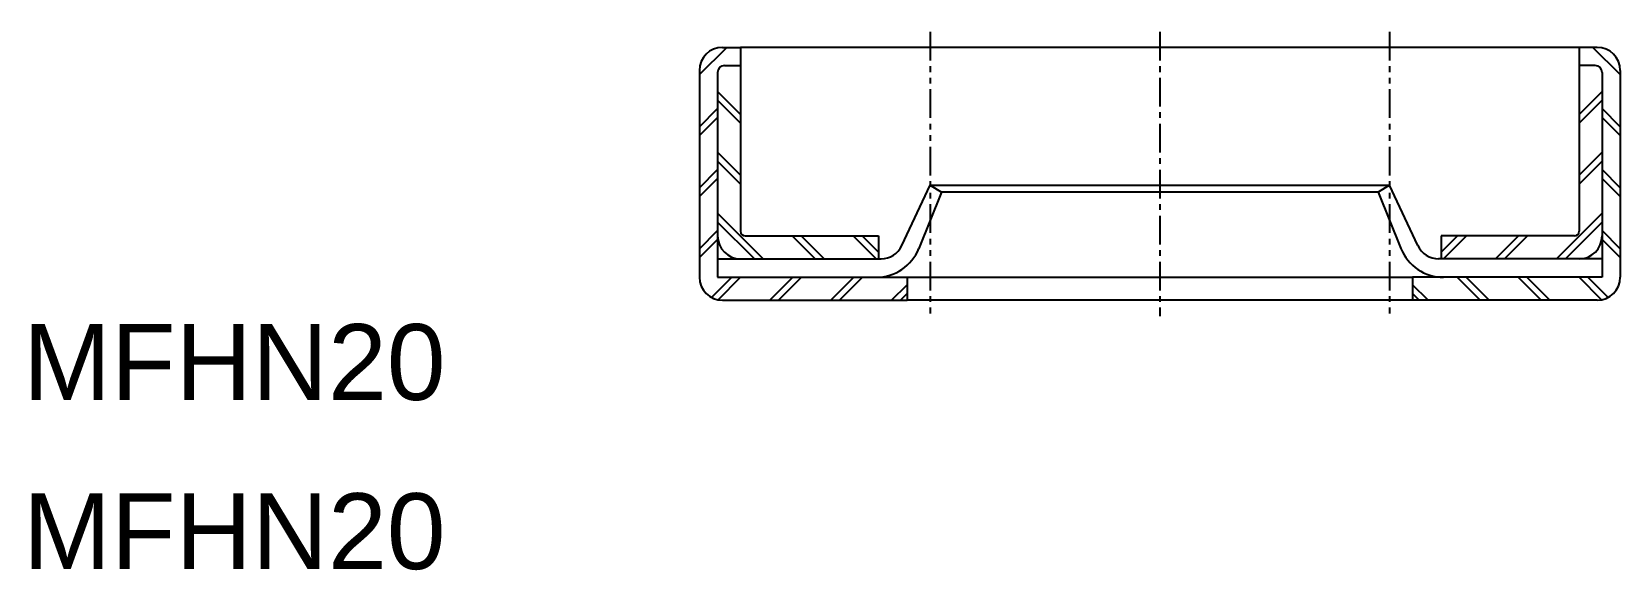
# Model space of a CAD drawing. Extents: x 393.2 to 462.3, y 572.1 to 595.6.
import ezdxf
from ezdxf.enums import TextEntityAlignment as Align

# ---------------------------------------------------------------- set-up
doc = ezdxf.new("R2010")
doc.units = 0
doc.linetypes.add('CENTER', pattern=[2, 1.25, -0.25, 0.25, -0.25])
doc.linetypes.add('PHANTOM', pattern=[2.5, 1.25, -0.25, 0.25, -0.25, 0.25, -0.25])
doc.layers.get('0').update_dxf_attribs({"linetype": 'CONTINUOUS'})
doc.layers.add('CENTER', color=1, linetype='CENTER')

msp = doc.modelspace()

# ---------------------------------------------------------------- linework, layer by layer
at = {"color": 3, "linetype": 'PHANTOM'}
for p, q in [((432.255, 595.552), (432.255, 583.184)), ((452.255, 595.552), (452.255, 583.184))]:
    msp.add_line(p, q, dxfattribs=at)
at = {"color": 3, "linetype": 'CONTINUOUS'}
for p, q in [((422.215, 593.688), (423.401, 594.875)), ((462.295, 593.688), (461.109, 594.875)), ((424.005, 591.961), (423.005, 592.961)), ((424.005, 591.577), (423.005, 592.577)), ((460.505, 591.961), (461.505, 592.961)), ((460.505, 591.577), (461.505, 592.577)), ((422.215, 591.421), (423.005, 592.211)), ((462.295, 591.421), (461.505, 592.211)), ((422.215, 591.037), (423.005, 591.827)), ((462.295, 591.037), (461.505, 591.827)), ((424.005, 589.309), (423.005, 590.309)), ((424.005, 588.925), (423.005, 589.925)), ((460.505, 589.309), (461.505, 590.309)), ((460.505, 588.925), (461.505, 589.925)), ((422.215, 588.769), (423.005, 589.559)), ((422.215, 588.385), (423.005, 589.175)), ((462.295, 588.769), (461.505, 589.559)), ((462.295, 588.385), (461.505, 589.175)), ((424.988, 585.675), (423.005, 587.658)), ((424.604, 585.675), (423.005, 587.274)), ((459.522, 585.675), (461.505, 587.658)), ((459.906, 585.675), (461.505, 587.274)), ((422.215, 586.117), (423.005, 586.907)), ((422.215, 585.733), (423.005, 586.523)), ((427.256, 585.675), (426.256, 586.675)), ((427.64, 585.675), (426.64, 586.675)), ((429.908, 585.675), (428.908, 586.675)), ((430.005, 585.961), (429.291, 586.675)), ((454.505, 585.961), (455.218, 586.675)), ((454.602, 585.675), (455.602, 586.675)), ((456.87, 585.675), (457.87, 586.675)), ((457.254, 585.675), (458.254, 586.675)), ((462.295, 586.117), (461.505, 586.907)), ((462.295, 585.733), (461.505, 586.523)), ((422.743, 583.993), (423.624, 584.875)), ((423.026, 583.893), (424.008, 584.875)), ((425.276, 583.875), (426.276, 584.875)), ((425.659, 583.875), (426.659, 584.875)), ((427.927, 583.875), (428.927, 584.875)), ((428.311, 583.875), (429.311, 584.875)), ((430.579, 583.875), (431.255, 584.551)), ((453.931, 583.875), (453.255, 584.551)), ((456.199, 583.875), (455.199, 584.875)), ((456.583, 583.875), (455.583, 584.875)), ((458.851, 583.875), (457.851, 584.875)), ((459.234, 583.875), (458.234, 584.875)), ((461.484, 583.893), (460.502, 584.875)), ((461.767, 583.993), (460.886, 584.875)), ((430.963, 583.875), (431.255, 584.167)), ((453.547, 583.875), (453.255, 584.167))]:
    msp.add_line(p, q, dxfattribs=at)
at = {"color": 7, "linetype": 'CONTINUOUS'}
for p, q in [((423.215, 594.875), (424.005, 594.875)), ((424.005, 594.875), (424.005, 594.085)), ((460.505, 594.875), (424.005, 594.875)), ((461.295, 594.875), (460.505, 594.875)), ((460.505, 594.875), (460.505, 594.085)), ((423.305, 594.085), (424.005, 594.085)), ((424.005, 594.085), (424.005, 586.875)), ((461.205, 594.085), (460.505, 594.085)), ((460.505, 594.085), (460.505, 586.875)), ((422.215, 593.875), (422.215, 584.875)), ((423.005, 593.785), (423.005, 584.875)), ((461.505, 593.785), (461.505, 584.875)), ((462.295, 593.875), (462.295, 584.875)), ((431.025, 586.25), (432.255, 588.875)), ((432.755, 588.575), (431.761, 586.123)), ((432.255, 588.875), (432.755, 588.575)), ((432.255, 588.875), (452.255, 588.875)), ((451.755, 588.575), (432.755, 588.575)), ((452.255, 588.875), (451.755, 588.575)), ((451.755, 588.575), (452.749, 586.123)), ((453.485, 586.25), (452.255, 588.875)), ((424.205, 586.675), (430.005, 586.675)), ((430.005, 586.675), (430.005, 585.675)), ((460.305, 586.675), (454.505, 586.675)), ((454.505, 586.675), (454.505, 585.675)), ((423.005, 585.675), (430.005, 585.675)), ((430.005, 585.675), (430.119, 585.675)), ((454.505, 585.675), (454.391, 585.675)), ((461.505, 585.675), (454.505, 585.675)), ((423.005, 584.875), (431.255, 584.875)), ((431.255, 584.875), (431.255, 583.875)), ((431.255, 584.875), (453.255, 584.875)), ((461.505, 584.875), (453.255, 584.875)), ((453.255, 584.875), (453.255, 583.875)), ((423.215, 583.875), (431.255, 583.875)), ((453.255, 583.875), (431.255, 583.875)), ((461.295, 583.875), (453.255, 583.875))]:
    msp.add_line(p, q, dxfattribs=at)
for centre, radius, start, end in [((423.215, 593.875), 1, 90, 180), ((461.295, 593.875), 1, 0, 90), ((423.305, 593.785), 0.3, 90, 180), ((461.205, 593.785), 0.3, 0, 90), ((424.005, 586.675), 1, 180, 270), ((424.205, 586.875), 0.2, 180, 270), ((460.305, 586.875), 0.2, 270, 0), ((460.505, 586.675), 1, 270, 0), ((429.908, 586.875), 2, 270, 337.9321), ((430.119, 586.675), 1, 270, 334.88517), ((454.602, 586.875), 2, 202.0679, 270), ((454.391, 586.675), 1, 205.11483, 270), ((423.215, 584.875), 1, 180, 270), ((461.295, 584.875), 1, 270, 0)]:
    msp.add_arc(centre, radius, start, end, dxfattribs=at)
at = {"layer": 'CENTER', "color": 1, "linetype": 'CENTER'}
msp.add_line((442.255, 595.552), (442.255, 583.184), dxfattribs=at)

# ---------------------------------------------------------------- texts
at = {"color": 7, "linetype": 'CONTINUOUS', "width": 1.041667}
for p in [(392.773, 578.547), (392.773, 571.187)]:
    msp.add_text('MFHN20', height=3.3, dxfattribs=at).set_placement(p, align=Align.BOTTOM_LEFT)

doc.saveas('drawing.dxf')
